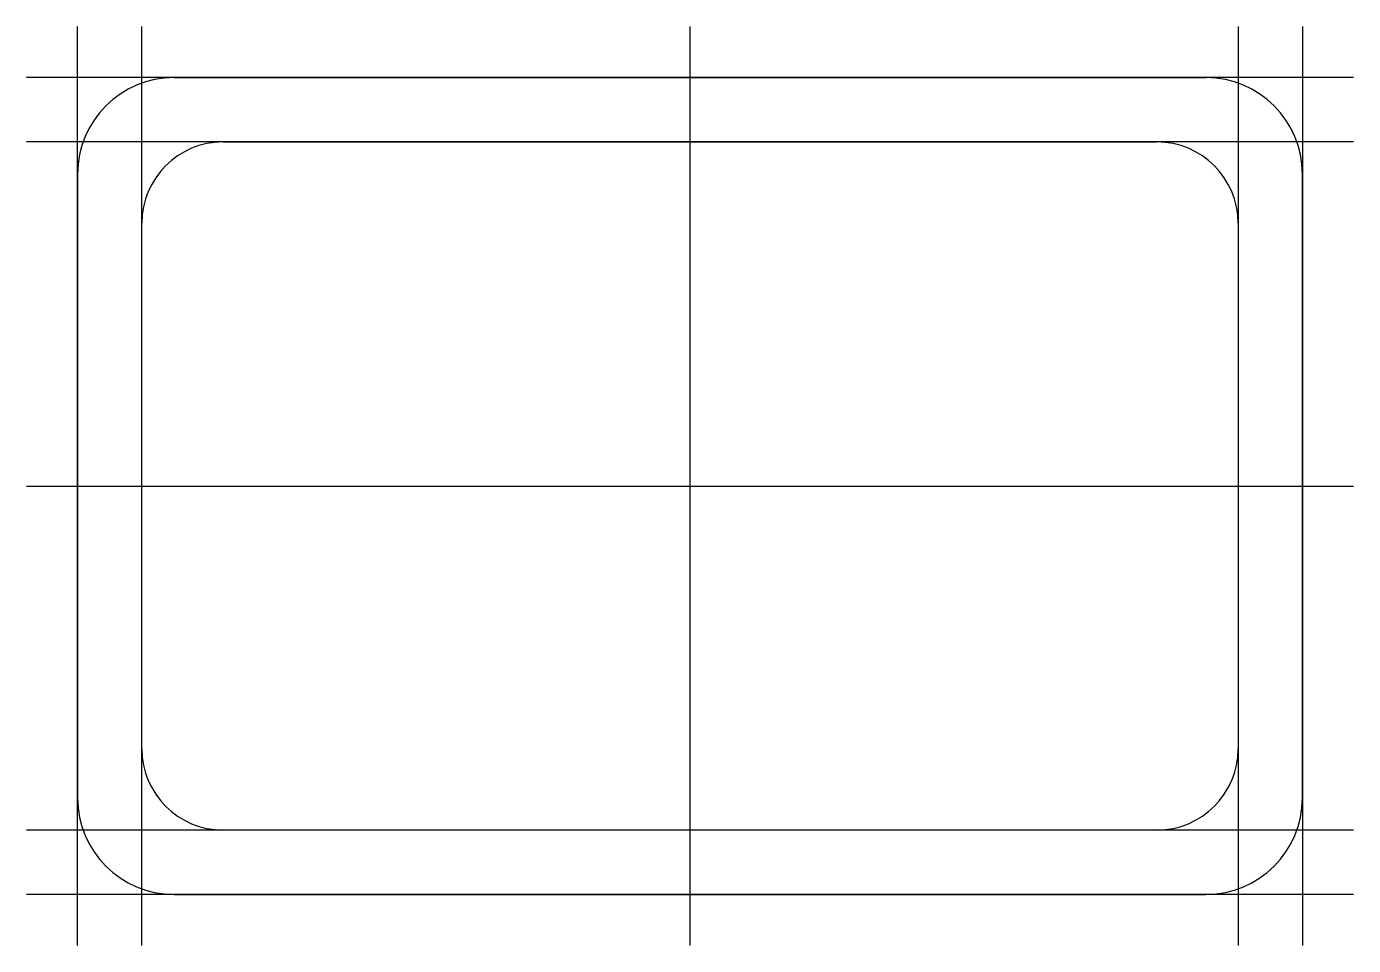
# Model space of a CAD drawing. Extents: x -65 to 65, y -45 to 45.
import ezdxf

# ---------------------------------------------------------------- set-up
doc = ezdxf.new("R2010")
doc.units = 0
doc.linetypes.add('CENTER', pattern=[28.575, 12.7, -6.35, 3.175, -6.35])
doc.layers.get('0').update_dxf_attribs({"linetype": 'CONTINUOUS'})

msp = doc.modelspace()

# ---------------------------------------------------------------- linework, layer by layer
at = {"linetype": 'CONTINUOUS'}
for p, q in [((-60, -45), (-60, 45)), ((-53.7, -45), (-53.7, 45)), ((0, -45), (0, 45)), ((53.7, 45), (53.7, -45)), ((60, 45), (60, -45)), ((65, 40), (-65, 40)), ((50.55, 40), (-50.55, 40)), ((-50.55, 40), (50.55, 40)), ((65, 33.7), (-65, 33.7)), ((-45.75, 33.7), (45.75, 33.7)), ((-45.75, 33.7), (45.75, 33.7)), ((-60, 30.55), (-60, -30.55)), ((-60, -30.55), (-60, 30.55)), ((60, -30.55), (60, 30.55)), ((60, 30.55), (60, -30.55)), ((-53.7, -25.75), (-53.7, 25.75)), ((-53.7, -25.75), (-53.7, 25.75)), ((53.7, 25.75), (53.7, -25.75)), ((53.7, 25.75), (53.7, -25.75)), ((-65, 0), (65, 0)), ((65, -33.7), (-65, -33.7)), ((45.75, -33.7), (-45.75, -33.7)), ((45.75, -33.7), (-45.75, -33.7)), ((65, -40), (-65, -40)), ((-50.55, -40), (50.55, -40)), ((50.55, -40), (-50.55, -40))]:
    msp.add_line(p, q, dxfattribs=at)
at = {"linetype": 'CENTER'}
for p, q in [((0, -45), (0, 45)), ((-65, 0), (65, 0))]:
    msp.add_line(p, q, dxfattribs=at)
at = {"linetype": 'CONTINUOUS'}
for centre, radius, start, end in [((-50.55, 30.55), 9.45, 90, 180), ((-50.55, 30.55), 9.45, 90, 180), ((50.55, 30.55), 9.45, 0, 90), ((50.55, 30.55), 9.45, 0, 90), ((-45.75, 25.75), 7.95, 90, 180), ((-45.75, 25.75), 7.95, 90, 180), ((45.75, 25.75), 7.95, 360, 90), ((45.75, 25.75), 7.95, 360, 90), ((-45.75, -25.75), 7.95, 180, 270), ((-45.75, -25.75), 7.95, 180, 270), ((45.75, -25.75), 7.95, 270, 0), ((45.75, -25.75), 7.95, 270, 0), ((-50.55, -30.55), 9.45, 180, 270), ((-50.55, -30.55), 9.45, 180, 270), ((50.55, -30.55), 9.45, 270, 360), ((50.55, -30.55), 9.45, 270, 360)]:
    msp.add_arc(centre, radius, start, end, dxfattribs=at)

doc.saveas('drawing.dxf')
